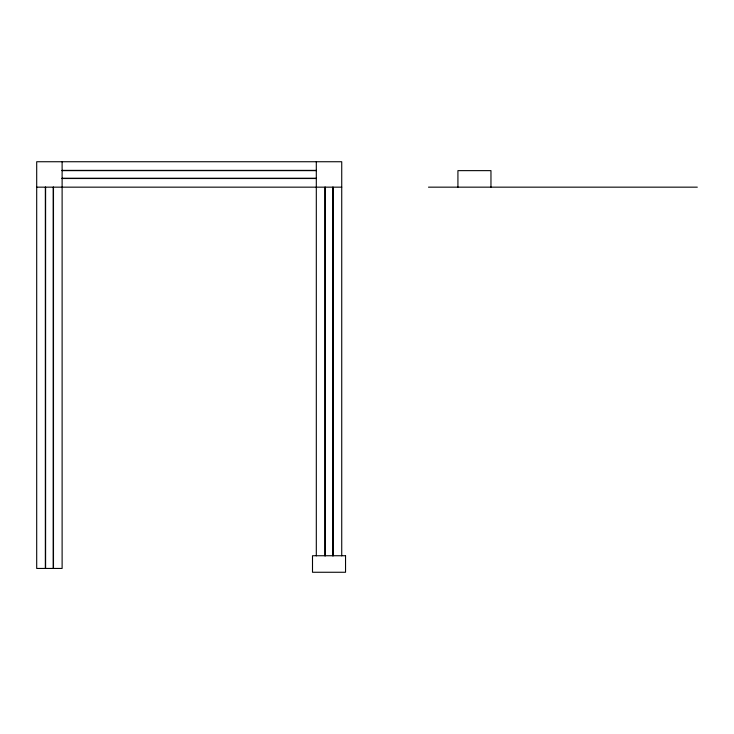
<?xml version="1.0" encoding="UTF-8"?>
<svg xmlns="http://www.w3.org/2000/svg" width="734" height="734" viewBox="0 0 734 734"><rect width="100%" height="100%" fill="white"/><g stroke="black" fill="none" stroke-linecap="round" stroke-linejoin="round"><path stroke-width="1.1" d="M62.115 170.38L316.308 170.38M62.115 170.637L316.308 170.637M62.115 178.261L316.308 178.261M62.115 178.518L316.308 178.518M36.7 187.161L341.732 187.161M428.491 187.161L697.3 187.161M490.963 187.161L490.963 170.637L457.924 170.637L457.924 187.161M341.732 555.849L341.732 161.737L36.7 161.737L36.7 568.446L62.115 568.446L62.115 161.737M333.089 187.161L333.089 555.849M332.832 187.161L332.832 555.849M325.208 187.161L325.208 555.849M324.951 187.161L324.951 555.849M316.308 161.737L316.308 555.849M53.481 187.161L53.481 568.446M53.224 187.161L53.224 568.446M45.6 187.161L45.6 568.446M45.343 187.161L45.343 568.446M345.54 555.739L312.5 555.739L312.5 572.263L345.54 572.263L345.54 555.739"/></g></svg>
